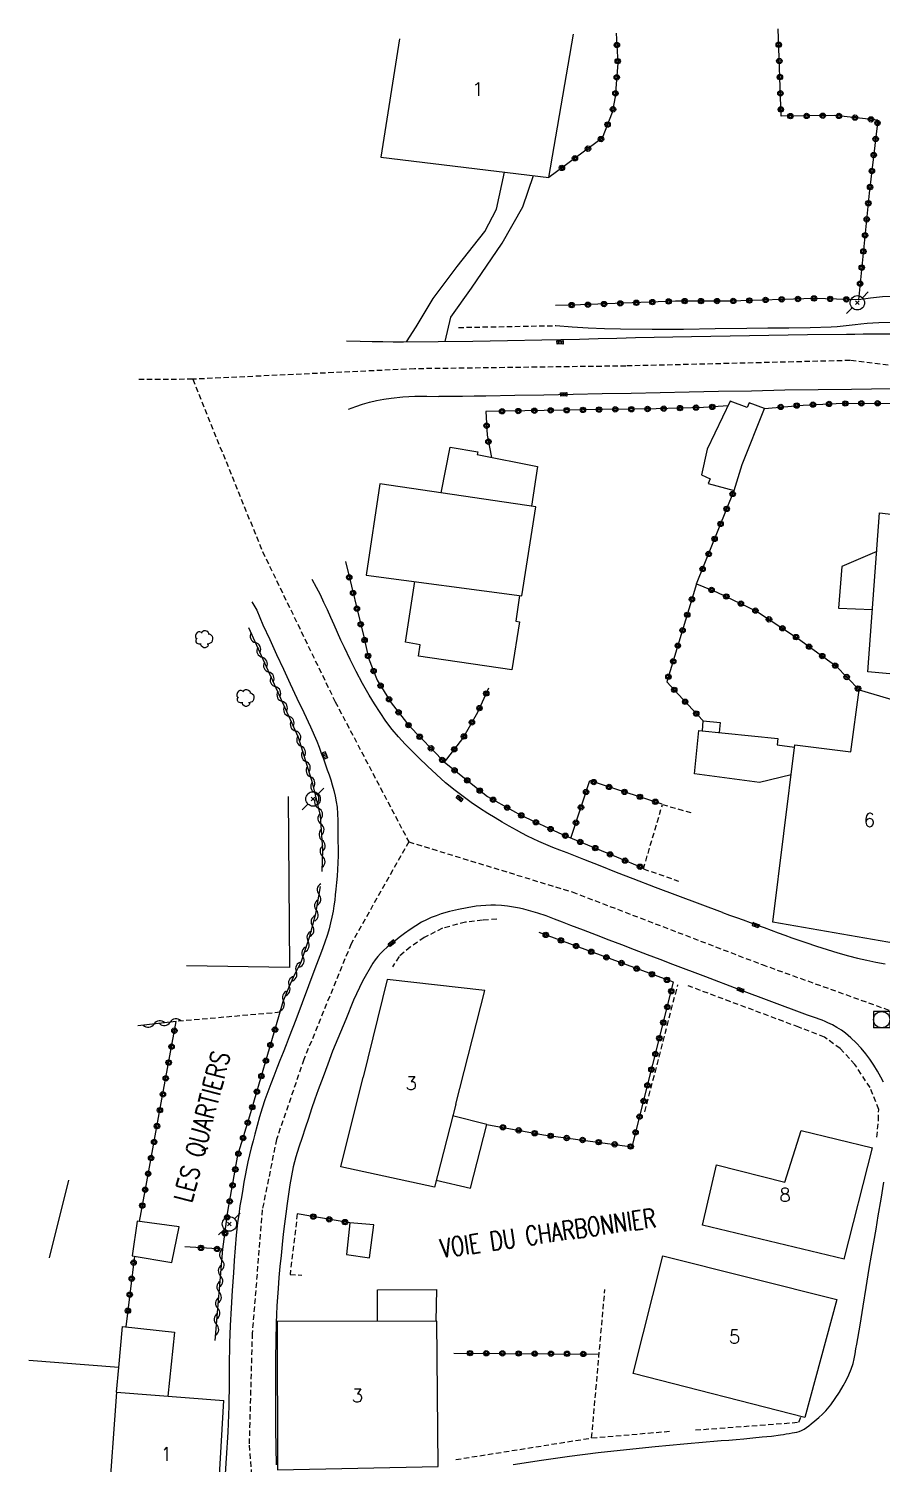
# Model space of a CAD drawing. Header units: millimetres. Extents: x 222014 to 223000, y 61000 to 62001.
# Drawn here: x 222500.5 to 222579.7, y 61418.3 to 61551.4 of the extents above; entities that cross this region are included whole.
import ezdxf
from ezdxf.enums import TextEntityAlignment as Align

# ---------------------------------------------------------------- set-up
doc = ezdxf.new("R2010")
doc.units = ezdxf.units.MM
doc.linetypes.add('DASHED', pattern=[0.75, 0.5, -0.25])
doc.layers.get('0').update_dxf_attribs({"linetype": 'CONTINUOUS'})
for name, color, linetype in [('W0001', 6, 'DASHED'), ('W0008', 7, 'CONTINUOUS'), ('W0017', 7, 'CONTINUOUS'), ('W0101', 7, 'CONTINUOUS'), ('W0104', 1, 'CONTINUOUS'), ('W0112', 1, 'DASHED'), ('W0211', 2, 'CONTINUOUS'), ('W0214', 2, 'CONTINUOUS'), ('W0300', 7, 'CONTINUOUS'), ('W0310', 3, 'CONTINUOUS'), ('W0322', 7, 'CONTINUOUS'), ('W0323', 7, 'CONTINUOUS'), ('W0401', 7, 'CONTINUOUS'), ('W0420', 7, 'CONTINUOUS'), ('W0473', 7, 'CONTINUOUS'), ('W0989', 7, 'CONTINUOUS'), ('W0991', 7, 'CONTINUOUS'), ('W1102', 7, 'CONTINUOUS')]:
    doc.layers.add(name, color=color, linetype=linetype)
doc.styles.get("Standard").update_dxf_attribs({"font": 'romans.shx', "width": 0.85})

# ---------------------------------------------------------------- blocks, each defined once
blk = doc.blocks.new('T401')
for p, q in [((-0.3, 0.3), (0, 0.3)), ((-0.3, -0.25), (-0.3, 0.3)), ((-0.3, 0.15), (0, 0.15)), ((-0.3, 0), (0, 0)), ((0, 0.3), (0, -0.25)), ((-0.3, -0.15), (0, -0.15)), ((-0.3, -0.25), (-0.3, -0.3)), ((-0.3, -0.3), (0, -0.3)), ((0, -0.3), (0, -0.25))]:
    blk.add_line(p, q)
blk = doc.blocks.new('T420')
for p, q in [((0.75, 0.75), (-0.75, 0.75)), ((-0.75, 0.75), (-0.75, -0.75)), ((0.75, 0.75), (0.75, -0.75)), ((0.75, -0.75), (-0.75, -0.75))]:
    blk.add_line(p, q)
blk.add_ellipse((0, 0), major_axis=(-0.53, 0.53), ratio=1, start_param=3.926991, end_param=10.210176)
blk = doc.blocks.new('T473')
for p, q in [((-0.166667, 0.166667), (0.166667, -0.166667)), ((-0.166667, -0.166667), (0.166667, 0.166667)), ((0.500001, 0.500001), (1.000002, 1.000002)), ((-1.000002, -1.000002), (-0.500001, -0.500001))]:
    blk.add_line(p, q)
blk.add_ellipse((0, 0), major_axis=(0.471405, 0.471405), ratio=1, start_param=5.4977871438, end_param=11.780972451)
blk = doc.blocks.new('T300')
for p, q in [((-0.8, 0.51), (-0.86, 0.34)), ((-0.86, 0.34), (-0.86, 0.17)), ((-0.86, 0.17), (-0.74, 0.06)), ((-0.69, 0.63), (-0.8, 0.51)), ((-0.8, -0.06), (-0.74, 0.06)), ((-0.74, 0.06), (-0.69, 0.11)), ((-0.57, 0.69), (-0.69, 0.63)), ((-0.46, 0.69), (-0.57, 0.69)), ((-0.29, 0.63), (-0.46, 0.69)), ((-0.29, 0.63), (-0.17, 0.74)), ((-0.23, 0.57), (-0.29, 0.63)), ((-0.17, 0.74), (-0.06, 0.8)), ((-0.06, 0.8), (0.06, 0.8)), ((0.06, 0.8), (0.23, 0.74)), ((0.23, 0.74), (0.34, 0.63)), ((0.34, 0.63), (0.4, 0.51)), ((0.46, 0.46), (0.34, 0.46)), ((0.4, 0.51), (0.4, 0.46)), ((0.57, 0.4), (0.46, 0.46)), ((0.57, 0.4), (0.69, 0.29)), ((0.69, 0.29), (0.74, 0.17)), ((0.74, 0.06), (0.69, -0.17)), ((0.74, 0.17), (0.74, 0.06)), ((-0.8, -0.17), (-0.8, -0.06)), ((-0.8, -0.23), (-0.8, -0.17)), ((-0.74, -0.34), (-0.8, -0.23)), ((-0.69, -0.4), (-0.74, -0.34)), ((-0.51, -0.46), (-0.69, -0.4)), ((-0.4, -0.46), (-0.51, -0.46)), ((-0.4, -0.46), (-0.34, -0.46)), ((-0.34, -0.46), (-0.34, -0.4)), ((-0.34, -0.51), (-0.34, -0.46)), ((-0.29, -0.63), (-0.34, -0.51)), ((-0.17, -0.74), (-0.29, -0.63)), ((-0.06, -0.8), (-0.17, -0.74)), ((0.06, -0.8), (-0.06, -0.8)), ((0.17, -0.74), (0.06, -0.8)), ((0.23, -0.69), (0.17, -0.74)), ((0.29, -0.46), (0.23, -0.46)), ((0.29, -0.63), (0.23, -0.69)), ((0.46, -0.4), (0.29, -0.46)), ((0.34, -0.51), (0.29, -0.63)), ((0.34, -0.51), (0.34, -0.46)), ((0.57, -0.34), (0.46, -0.4)), ((0.63, -0.29), (0.57, -0.34)), ((0.69, -0.17), (0.63, -0.29))]:
    blk.add_line(p, q)
blk = doc.blocks.new('t323o')
at = {"color": 0, "linetype": 'Continuous'}
for radius in [0.25, 0.15]:
    blk.add_circle((0, 0), radius, dxfattribs=at)
blk = doc.blocks.new('t310o')
at = {"color": 0, "linetype": 'Continuous'}
for centre, start, end in [((-0.5, 0.38), 216.8699, 323.1304), ((0.5, -0.37), 36.8699, 143.1303)]:
    blk.add_arc(centre, 0.625, start, end, dxfattribs=at)
blk = doc.blocks.new('t322o')
at = {"color": 0, "linetype": 'Continuous'}
for radius in [0.25, 0.15]:
    blk.add_circle((0, 0), radius, dxfattribs=at)

msp = doc.modelspace()

# ---------------------------------------------------------------- linework, layer by layer
at = {"layer": 'W0001'}
for points in [[(222596.16, 61469.1), (222598.09, 61484.97), (222600.51, 61497.84), (222600.13, 61505.47), (222596.45, 61513.35), (222588.52, 61519.17), (222576.8, 61520.63), (222555.98, 61520.12), (222536.35, 61519.86), (222515.77, 61518.89)], [(222515.77, 61518.89), (222510.71, 61518.86)], [(222515.77, 61518.89), (222522.25, 61502.9), (222529, 61488.96), (222535.83, 61475.96)], [(222535.83, 61475.96), (222530.47, 61466.49), (222526.09, 61455.76), (222523.55, 61448.35), (222522.23, 61441.81), (222521.29, 61430.34), (222521.01, 61419.96), (222521.82, 61410.38)], [(222535.83, 61475.96), (222551, 61471.31), (222568.62, 61464.57), (222585.33, 61458.57)]]:
    msp.add_lwpolyline(points, dxfattribs=at)
at = {"layer": 'W0008'}
for points in [[(222576.44, 61523.04), (222572.85, 61523), (222569.25, 61522.95), (222565.65, 61522.89), (222562.06, 61522.83), (222560.32, 61522.8), (222558.59, 61522.76), (222556.86, 61522.72), (222555.13, 61522.68), (222553.39, 61522.63), (222551.66, 61522.59), (222549.93, 61522.56), (222548.19, 61522.52), (222544.98, 61522.46), (222541.76, 61522.4), (222538.55, 61522.36), (222535.33, 61522.34), (222534.37, 61522.34), (222533.41, 61522.35), (222532.44, 61522.37), (222531.32, 61522.38), (222530.04, 61522.43), (222530.04, 61522.43)], [(222580.65, 61523.09), (222579.58, 61523.08), (222578.8, 61523.08), (222578.01, 61523.08), (222577.23, 61523.06), (222576.44, 61523.04)], [(222530.23, 61516.11), (222530.92, 61516.37), (222531.53, 61516.58), (222532.18, 61516.77), (222532.84, 61516.92), (222533.51, 61517.05), (222534.18, 61517.14), (222535.29, 61517.25), (222536.4, 61517.31), (222537.51, 61517.32), (222538.63, 61517.28)], [(222580.64, 61518.01), (222578.78, 61517.96), (222576.93, 61517.93), (222573.84, 61517.92), (222570.74, 61517.87), (222567.65, 61517.8), (222564.56, 61517.74), (222561.86, 61517.69), (222559.16, 61517.64), (222556.46, 61517.58), (222553.77, 61517.53), (222551.07, 61517.48), (222548.37, 61517.43), (222545.67, 61517.38), (222542.97, 61517.33), (222541.89, 61517.32), (222540.8, 61517.3), (222539.71, 61517.29), (222538.63, 61517.28)], [(222564.94, 61469.4), (222562.86, 61470.18), (222560.79, 61470.96), (222558.73, 61471.74), (222556.66, 61472.53), (222555.12, 61473.13), (222553.59, 61473.72), (222552.06, 61474.33), (222550.53, 61474.93), (222549.86, 61475.19), (222549.2, 61475.45), (222548.54, 61475.71), (222547.89, 61476), (222547.36, 61476.24), (222546.84, 61476.5), (222546.33, 61476.76), (222545.82, 61477.04), (222545.15, 61477.41), (222544.49, 61477.79), (222543.83, 61478.19), (222543.17, 61478.6), (222542.4, 61479.1), (222541.62, 61479.62), (222540.86, 61480.16), (222540.12, 61480.73), (222539.25, 61481.45), (222538.41, 61482.2), (222537.58, 61482.97), (222536.77, 61483.75), (222536.13, 61484.39), (222535.49, 61485.04), (222534.88, 61485.7), (222534.29, 61486.4), (222533.71, 61487.16), (222533.16, 61487.95), (222532.64, 61488.76), (222532.14, 61489.57), (222531.53, 61490.66), (222530.95, 61491.77), (222530.4, 61492.88), (222529.85, 61494), (222529.52, 61494.69), (222529.2, 61495.39), (222528.89, 61496.09), (222528.58, 61496.78), (222528.27, 61497.48), (222527.95, 61498.18), (222527.64, 61498.88), (222527.25, 61499.57), (222527.25, 61499.57), (222526.85, 61500.31)], [(222521.27, 61498.24), (222521.72, 61497.45), (222522, 61496.77), (222522.29, 61496.09), (222522.93, 61494.73), (222523.56, 61493.36), (222524.2, 61491.99), (222524.83, 61490.62), (222525.45, 61489.29), (222526.09, 61487.97), (222526.71, 61486.64), (222527.29, 61485.29), (222527.5, 61484.75), (222527.7, 61484.2), (222527.9, 61483.65), (222528.09, 61483.1), (222528.26, 61482.64), (222528.43, 61482.17), (222528.59, 61481.71), (222528.73, 61481.24), (222528.86, 61480.72), (222528.99, 61480.21), (222529.09, 61479.69), (222529.17, 61479.17), (222529.22, 61478.56), (222529.24, 61477.95), (222529.24, 61477.34), (222529.24, 61476.72), (222529.25, 61476.05), (222529.26, 61475.37), (222529.26, 61474.69), (222529.24, 61474.01), (222529.21, 61473.4), (222529.17, 61472.79), (222529.12, 61472.18), (222529.07, 61471.57), (222529.01, 61471.05), (222528.95, 61470.54), (222528.88, 61470.03), (222528.8, 61469.52), (222528.69, 61468.98), (222528.57, 61468.44), (222528.44, 61467.9), (222528.28, 61467.37), (222528.02, 61466.57), (222527.72, 61465.77), (222527.41, 61464.98), (222527.11, 61464.18), (222526.52, 61462.6), (222525.93, 61461.02), (222525.34, 61459.44), (222524.74, 61457.86), (222524.46, 61457.13), (222524.17, 61456.4), (222523.87, 61455.68), (222523.58, 61454.95), (222523.29, 61454.23), (222523.01, 61453.5), (222522.73, 61452.76), (222522.47, 61452.03), (222522.22, 61451.24), (222521.98, 61450.44), (222521.75, 61449.64), (222521.54, 61448.84), (222521.37, 61448.2), (222521.2, 61447.56), (222521.05, 61446.92), (222520.9, 61446.28), (222520.77, 61445.65), (222520.65, 61445.01), (222520.53, 61444.37), (222520.42, 61443.74), (222520.29, 61442.96), (222520.16, 61442.18), (222520.04, 61441.39), (222519.94, 61440.61), (222519.81, 61439.45), (222519.7, 61438.28), (222519.61, 61437.11), (222519.55, 61435.95)], [(222579.89, 61453.67), (222579.65, 61454.11), (222579.33, 61454.68), (222578.99, 61455.24), (222578.63, 61455.78), (222578.24, 61456.3), (222577.81, 61456.81), (222577.35, 61457.3), (222576.87, 61457.77), (222576.36, 61458.2), (222575.98, 61458.48), (222575.57, 61458.74), (222575.15, 61458.97), (222574.73, 61459.18), (222574.47, 61459.3), (222574.2, 61459.41), (222573.93, 61459.5), (222573.66, 61459.6), (222573.39, 61459.69), (222573.12, 61459.78), (222572.85, 61459.87), (222572.58, 61459.96), (222569.52, 61461.11), (222566.46, 61462.26), (222563.4, 61463.42), (222560.35, 61464.58), (222559.16, 61465.03), (222557.98, 61465.48), (222556.79, 61465.94), (222555.61, 61466.39), (222554.42, 61466.85), (222553.24, 61467.3), (222552.05, 61467.76), (222550.87, 61468.21), (222550.1, 61468.5), (222549.34, 61468.8), (222548.57, 61469.09), (222547.79, 61469.35), (222547.37, 61469.48), (222546.95, 61469.6), (222546.52, 61469.71), (222546.09, 61469.8), (222545.54, 61469.9), (222544.99, 61469.98), (222544.43, 61470.04), (222543.88, 61470.07), (222543.43, 61470.08), (222542.98, 61470.06), (222542.53, 61470.03), (222542.08, 61469.98), (222541.25, 61469.85), (222540.44, 61469.69), (222539.62, 61469.5), (222538.82, 61469.27), (222538.36, 61469.11), (222537.9, 61468.93), (222537.46, 61468.73), (222537.02, 61468.51), (222536.48, 61468.18), (222535.95, 61467.83), (222535.44, 61467.45), (222534.93, 61467.07), (222534.55, 61466.79), (222534.18, 61466.5), (222533.82, 61466.2), (222533.47, 61465.87), (222533.2, 61465.6), (222532.95, 61465.31), (222532.7, 61465.01), (222532.48, 61464.69), (222531.53, 61463.02), (222530.71, 61461.26), (222529.97, 61459.49), (222529.24, 61457.71), (222528.76, 61456.53), (222528.3, 61455.34), (222527.87, 61454.15), (222527.43, 61452.95), (222527.12, 61452.07), (222526.81, 61451.18), (222526.51, 61450.29), (222526.22, 61449.4), (222525.92, 61448.51), (222525.63, 61447.62), (222525.35, 61446.72), (222525.11, 61445.81), (222524.93, 61444.97), (222524.79, 61444.12), (222524.66, 61443.26), (222524.54, 61442.41), (222524.41, 61441.45), (222524.29, 61440.5), (222524.18, 61439.54), (222524.08, 61438.58), (222523.97, 61437.56), (222523.87, 61436.55), (222523.78, 61435.53), (222523.69, 61434.51)], [(222564.94, 61469.4), (222565.58, 61469.17), (222566.23, 61468.94), (222566.87, 61468.71), (222567.52, 61468.48), (222568.17, 61468.24), (222568.81, 61468.01), (222569.45, 61467.77), (222570.1, 61467.53), (222570.74, 61467.29), (222571.39, 61467.06), (222572.03, 61466.83), (222572.68, 61466.61), (222573.67, 61466.29), (222574.65, 61465.97), (222575.64, 61465.67), (222576.64, 61465.39), (222577.48, 61465.18), (222578.33, 61464.99), (222579.18, 61464.81), (222580.03, 61464.63)], [(222578.55, 61436.37), (222578.77, 61437.59), (222578.98, 61438.81), (222579.2, 61440.03), (222579.4, 61441.25), (222579.67, 61442.81), (222579.93, 61444.37)], [(222519.55, 61435.95), (222519.44, 61434.32), (222519.34, 61432.7), (222519.26, 61431.08), (222519.2, 61429.45), (222519.18, 61428.72), (222519.17, 61427.99), (222519.17, 61427.26), (222519.17, 61426.53), (222519.16, 61425.79), (222519.16, 61425.06), (222519.14, 61424.33), (222519.12, 61423.6), (222519.02, 61421.18), (222518.89, 61418.75), (222518.71, 61416.33)], [(222519.55, 61435.95), (222519.44, 61434.32), (222519.34, 61432.7), (222519.26, 61431.08), (222519.2, 61429.45), (222519.18, 61428.72), (222519.17, 61427.99), (222519.17, 61427.26), (222519.17, 61426.53), (222519.16, 61425.79), (222519.16, 61425.06), (222519.14, 61424.33), (222519.12, 61423.6), (222519.02, 61421.18), (222518.89, 61418.75), (222518.71, 61416.33)], [(222545.52, 61418.18), (222548.14, 61418.58), (222550.75, 61418.95), (222553.4, 61419.28), (222556.05, 61419.57), (222558.71, 61419.84), (222561.36, 61420.1), (222562.05, 61420.17), (222562.75, 61420.23), (222563.44, 61420.28), (222564.14, 61420.34), (222564.83, 61420.4), (222565.53, 61420.45), (222566.22, 61420.51), (222566.91, 61420.57), (222567.77, 61420.65), (222568.62, 61420.73), (222569.48, 61420.81), (222570.33, 61420.92), (222570.6, 61420.96), (222570.86, 61421.01), (222571.13, 61421.06), (222571.4, 61421.11), (222571.62, 61421.15), (222571.85, 61421.19), (222572.07, 61421.24), (222572.29, 61421.32), (222572.53, 61421.45), (222572.75, 61421.61), (222572.96, 61421.78), (222573.17, 61421.95), (222573.53, 61422.24), (222573.88, 61422.53), (222574.22, 61422.84), (222574.54, 61423.17), (222574.99, 61423.72), (222575.41, 61424.29), (222575.8, 61424.88), (222576.16, 61425.49), (222576.43, 61425.98), (222576.66, 61426.49), (222576.88, 61427.01), (222577.06, 61427.54), (222577.17, 61427.99), (222577.26, 61428.44), (222577.33, 61428.9), (222577.4, 61429.35), (222577.71, 61431.1), (222578, 61432.86), (222578.28, 61434.61), (222578.55, 61436.37)], [(222523.69, 61434.51), (222523.63, 61433.71), (222523.59, 61432.91), (222523.55, 61432.11), (222523.52, 61431.31), (222523.46, 61428.02), (222523.45, 61424.73), (222523.47, 61421.44), (222523.52, 61418.15)]]:
    msp.add_lwpolyline(points, dxfattribs=at)
at = {"layer": 'W0017'}
for points in [[(222535.62, 61522.35), (222536.52, 61523.77), (222538.08, 61526.39), (222540.33, 61529.36), (222542.89, 61532.61), (222543.96, 61534.67), (222544.72, 61538.12)], [(222546.42, 61534.88), (222547.39, 61537.8)], [(222539.21, 61522.39), (222539.73, 61524.65), (222541.65, 61527.34), (222544.5, 61531.52), (222546.42, 61534.88)]]:
    msp.add_lwpolyline(points, dxfattribs=at)
at = {"layer": 'W0101'}
for points in [[(222533.23, 61539.5), (222548.83, 61537.63), (222551.13, 61550.92)], [(222534.97, 61550.49), (222533.23, 61539.5)], [(222584.62, 61466.16), (222584.57, 61465.9), (222569.63, 61468.5), (222571.67, 61484.97), (222576.87, 61484.32), (222577.64, 61490.07), (222587.67, 61487.11), (222586.79, 61480.96)], [(222524.62, 61480.17), (222524.76, 61464.29), (222515.19, 61464.45)], [(222540.18, 61451.63), (222542.9, 61462.18), (222533.83, 61463.2), (222531.58, 61454.13)], [(222540.18, 61451.63), (222538.2, 61443.92), (222529.51, 61445.79), (222531.58, 61454.13)], [(222576.23, 61437.24), (222563.09, 61440.38), (222564.39, 61445.98), (222570.74, 61444.39), (222572.26, 61449.16), (222578.87, 61447.55)], [(222576.23, 61437.24), (222578.87, 61447.55)], [(222538.55, 61418), (222538.43, 61431.47), (222523.62, 61431.45)], [(222523.62, 61431.45), (222523.63, 61417.69), (222538.55, 61418)], [(222508.7, 61424.88), (222508.91, 61427.19), (222500.55, 61427.84)], [(222508.7, 61424.88), (222518.66, 61424.13)], [(222518.05, 61413.42), (222518.66, 61424.13)]]:
    msp.add_lwpolyline(points, dxfattribs=at)
for points in [[(222579.52, 61506.49), (222595.83, 61504.6), (222595.08, 61491.06), (222594.39, 61491.06), (222594.33, 61490.28), (222578.44, 61491.74)], [(222575.55, 61433.48), (222572.59, 61422.54), (222556.65, 61426.61), (222559.41, 61437.54)]]:
    msp.add_lwpolyline(points, close=True, dxfattribs=at)
at = {"layer": 'W0104'}
for points in [[(222568.85, 61516.19), (222567.43, 61516.7), (222567.25, 61516.27), (222565.67, 61516.86), (222563.53, 61512.4), (222562.99, 61510.01), (222563.81, 61509.65), (222563.6, 61509.21), (222566.02, 61508.58), (222566.78, 61510.97)], [(222546.32, 61498.78), (222547.63, 61507.06), (222533.13, 61509.2), (222531.86, 61500.71)], [(222510.61, 61440.76), (222510.14, 61437.54), (222513.82, 61436.93), (222514.52, 61440.24)], [(222532.17, 61437.36), (222532.57, 61440.41), (222530.35, 61440.59), (222530.05, 61437.67)]]:
    msp.add_lwpolyline(points, close=True, dxfattribs=at)
for points in [[(222538.83, 61508.36), (222539.68, 61512.6), (222542.25, 61512.17), (222542.16, 61511.9), (222547.77, 61510.79), (222547.21, 61507.12)], [(222579.26, 61502.9), (222576.03, 61501.5), (222575.7, 61497.65), (222578.86, 61497.51)], [(222546.1, 61498.81), (222545.77, 61496.44), (222546.09, 61496.37), (222545.4, 61491.91), (222536.73, 61493.18), (222536.89, 61494.25), (222535.53, 61494.5), (222536.39, 61500.11)], [(222563.1, 61486.26), (222563.15, 61487.2), (222564.73, 61487.03), (222564.63, 61486.1)], [(222571.32, 61482.17), (222568.37, 61481.46), (222562.36, 61482.27), (222562.76, 61486.29), (222570.08, 61485.55), (222570.01, 61484.95), (222571.64, 61484.76)], [(222538.36, 61444.55), (222541.56, 61443.81), (222543.08, 61449.73), (222539.9, 61450.53)], [(222502.47, 61437.36), (222504.29, 61444.55)], [(222532.92, 61431.46), (222532.92, 61434.38), (222538.39, 61434.42), (222538.34, 61431.47)], [(222508.91, 61427.19), (222509.25, 61430.98), (222514.09, 61430.45), (222513.46, 61424.52)]]:
    msp.add_lwpolyline(points, dxfattribs=at)
at = {"layer": 'W0112'}
for points in [[(222540.43, 61523.7), (222549.49, 61523.87)], [(222557.61, 61473.45), (222559.37, 61479.43), (222562.24, 61478.61)], [(222557.61, 61473.45), (222560.86, 61472.32)], [(222543.99, 61468.78), (222542.66, 61468.69), (222541.09, 61468.5), (222538.95, 61467.94), (222537.26, 61467.08), (222535.96, 61466.2), (222534.92, 61465.31), (222534.32, 61464.37)], [(222557.74, 61450.91), (222560.8, 61462.69)], [(222579.27, 61448.56), (222579.43, 61450.14), (222579.44, 61451.13), (222578.64, 61453.15), (222577.24, 61455.31), (222575.86, 61456.78), (222574.4, 61457.84), (222572.03, 61458.76), (222561.76, 61462.6)], [(222523.88, 61460.14), (222514.25, 61459.29)], [(222525.48, 61441.44), (222524.81, 61435.82), (222525.91, 61435.74)], [(222552.8, 61420.64), (222554.03, 61434.42)], [(222562.44, 61421.38), (222572.03, 61422.1), (222572.23, 61422.63)], [(222540.2, 61418.64), (222552.8, 61420.64), (222560.21, 61421.28)]]:
    msp.add_lwpolyline(points, dxfattribs=at)
at = {"layer": 'W0211'}
msp.add_lwpolyline([(222584.92, 61526.15), (222584.21, 61526.31), (222583.5, 61526.43), (222582.78, 61526.51), (222582.07, 61526.56), (222580.94, 61526.58), (222579.81, 61526.53), (222578.69, 61526.43), (222577.57, 61526.27)], dxfattribs=at)
at = {"layer": 'W0214'}
msp.add_lwpolyline([(222549.49, 61523.87), (222550.99, 61523.76), (222552.49, 61523.67), (222553.98, 61523.61), (222555.48, 61523.56), (222558.41, 61523.53), (222561.34, 61523.55), (222564.26, 61523.6), (222567.19, 61523.64), (222569.15, 61523.65), (222571.11, 61523.65), (222573.07, 61523.68), (222575.03, 61523.75), (222575.59, 61523.79), (222576.14, 61523.84), (222576.7, 61523.91), (222577.25, 61523.97), (222577.8, 61524.04), (222578.36, 61524.09), (222578.91, 61524.14), (222579.47, 61524.16), (222580.76, 61524.18)], dxfattribs=at)
at = {"layer": 'W0310'}
for points in [[(222527.79, 61473.22), (222527.85, 61475.23), (222527.62, 61478.42), (222526.91, 61481.36), (222525.6, 61485.63), (222520.99, 61495.82)], [(222523.76, 61459.74), (222524.18, 61461.16), (222524.71, 61462.52), (222525.26, 61463.67), (222525.85, 61464.79), (222526.65, 61467.2), (222527.21, 61469.31), (222527.62, 61471.81)], [(222514.25, 61459.29), (222510.69, 61458.9)], [(222517.85, 61429.69), (222518.57, 61438.15)]]:
    msp.add_lwpolyline(points, dxfattribs=at)
at = {"layer": 'W0322'}
msp.add_lwpolyline([(222577.57, 61526.27), (222573.48, 61526.39), (222565.66, 61526.15), (222560.58, 61526.14), (222551.76, 61525.79), (222549.45, 61525.73)], dxfattribs=at)
at = {"layer": 'W0323'}
for points in [[(222555.07, 61551.02), (222555.23, 61548.24), (222554.99, 61545.1), (222554.72, 61543.64), (222553.78, 61541.26), (222548.83, 61537.63)], [(222579.36, 61542.95), (222575.36, 61543.37), (222570.38, 61543.3), (222570.12, 61551.42)], [(222579.36, 61542.95), (222578.57, 61536.16), (222577.57, 61526.27)], [(222565.46, 61516.43), (222563.17, 61516.28), (222558.8, 61516.14), (222553.8, 61516.08), (222542.99, 61515.89)], [(222542.99, 61515.89), (222543.09, 61513.7), (222543.52, 61511.63)], [(222568.85, 61516.19), (222572.42, 61516.5), (222575.48, 61516.63), (222580.7, 61516.67), (222583.78, 61516.54), (222586.73, 61515.88), (222590.11, 61513.93), (222593.42, 61510.66), (222595.06, 61508), (222595.88, 61506.11), (222596.24, 61504.71)], [(222562.54, 61499.9), (222566.02, 61508.58)], [(222529.95, 61501.97), (222529.95, 61501.97), (222531.65, 61495), (222532.09, 61493.02), (222532.89, 61490.98), (222534.2, 61488.85), (222535.82, 61486.77), (222539.13, 61483.36), (222543.12, 61480.17), (222546.24, 61478.43), (222550.1, 61476.64), (222555.1, 61474.56), (222557.61, 61473.52)], [(222562.54, 61499.9), (222559.79, 61490.81), (222561.26, 61489.2), (222563.15, 61487.2)], [(222562.54, 61499.9), (222564.43, 61499.14), (222568.09, 61497.38), (222571.99, 61494.81), (222575.45, 61492.29), (222577.64, 61490.07)], [(222539.13, 61483.36), (222540.84, 61485.55), (222542.23, 61488), (222543.26, 61490.25)], [(222550.88, 61476.31), (222552.62, 61481.64), (222559.31, 61479.49)], [(222543.08, 61449.73), (222548.33, 61448.77), (222556.55, 61447.67), (222560.39, 61462.93), (222547.93, 61467.56)], [(222518.57, 61438.15), (222519.04, 61441.65), (222519.97, 61446.88), (222521.07, 61450.54), (222523.76, 61459.74)], [(222510.82, 61440.73), (222511.5, 61444.4), (222512.86, 61451.74), (222514.23, 61459.29)], [(222530.35, 61440.59), (222525.48, 61441.44)], [(222510.36, 61437.51), (222509.58, 61430.95)], [(222518.57, 61438.15), (222515.04, 61438.37)], [(222540.02, 61428.52), (222553.49, 61428.43)]]:
    msp.add_lwpolyline(points, dxfattribs=at)
at = {"layer": 'W1102'}
msp.add_lwpolyline([(222508.7, 61424.88), (222507.93, 61414.18)], dxfattribs=at)

# ---------------------------------------------------------------- block references
at = {"layer": 'W0300'}
for p in [(222516.88, 61494.76), (222520.72, 61489.31)]:
    msp.add_blockref('T300', p, dxfattribs=at)
at = {"layer": 'W0310'}
for p, rotation in [((222521.6, 61494.46), 114.3629812874421), ((222522.22, 61493.09), 114.3629812874421), ((222522.84, 61491.72), 114.3629812874421), ((222523.46, 61490.36), 114.3629812874421), ((222524.08, 61488.99), 114.3629812874421), ((222524.7, 61487.62), 114.3629812874421), ((222525.32, 61486.26), 114.3629812874421), ((222525.84, 61484.85), 106.9925249884758), ((222526.28, 61483.42), 106.9925249884758), ((222526.71, 61481.99), 106.9925249884758), ((222527.11, 61480.54), 103.6504191348794), ((222527.46, 61479.08), 103.6504191348794), ((222527.68, 61477.6), 94.06902817113969), ((222527.79, 61476.11), 94.06902817113969), ((222527.83, 61474.61), 88.28592462095384), ((222527.5, 61471.08), 80.74245097174202), ((222527.26, 61469.6), 80.74245097174202), ((222526.9, 61468.15), 75.25777188919066), ((222526.49, 61466.71), 71.47947128624016), ((222526.01, 61465.28), 71.47947128624016), ((222525.39, 61463.92), 62.13806038097389), ((222524.74, 61462.57), 64.69641364240273), ((222524.19, 61461.18), 68.72503002861457), ((222512.18, 61459.06), 186.345525319537), ((222513.67, 61459.23), 186.345525319537), ((222518.48, 61437.17), 85.16626318949343), ((222518.36, 61435.67), 85.16626318949343), ((222518.23, 61434.18), 85.16626318949343), ((222518.1, 61432.68), 85.16626318949343), ((222517.98, 61431.19), 85.16626318949343)]:
    msp.add_blockref('t310o', p, dxfattribs=dict(at, rotation=rotation))
at = {"layer": 'W0322'}
for p, rotation in [((222558.44, 61526.05), 182.2669908387597), ((222559.94, 61526.11), 182.2669908387597), ((222561.44, 61526.14), 180.1579013548417), ((222562.94, 61526.14), 180.1579013548417), ((222564.44, 61526.15), 180.1579013548417), ((222565.94, 61526.16), 181.7661091729814), ((222567.44, 61526.2), 181.7661091729814), ((222568.94, 61526.25), 181.7661091729814), ((222570.44, 61526.3), 181.7661091729814), ((222571.94, 61526.34), 181.7661091729814), ((222573.44, 61526.39), 181.7661091729814), ((222574.94, 61526.35), 178.3227112305383), ((222576.44, 61526.3), 178.3227112305383), ((222550.95, 61525.77), 181.4364284277848), ((222552.45, 61525.81), 182.2669908387597), ((222553.95, 61525.87), 182.2669908387597), ((222555.45, 61525.93), 182.2669908387597), ((222556.95, 61525.99), 182.2669908387597)]:
    msp.add_blockref('t322o', p, dxfattribs=dict(at, rotation=rotation))
at = {"layer": 'W0323'}
for p, rotation in [((222555.14, 61549.91), 273.4018143028781), ((222570.17, 61549.93), 91.83202797330037), ((222555.22, 61548.41), 273.4018143028781), ((222570.22, 61548.43), 91.83202797330037), ((222555.13, 61546.91), 265.5580546607688), ((222570.27, 61546.93), 91.83202797330037), ((222555.01, 61545.42), 265.5580546607688), ((222570.32, 61545.43), 91.83202797330037), ((222554.78, 61543.94), 259.5953771590503), ((222570.36, 61543.93), 91.83202797330037), ((222574.25, 61543.35), 180.8298144607), ((222575.75, 61543.33), 173.9753675153936), ((222554.28, 61542.53), 248.4151142309835), ((222571.25, 61543.31), 180.8298144607), ((222572.75, 61543.33), 180.8298144607), ((222577.24, 61543.17), 173.9753675153936), ((222578.73, 61543.01), 173.9753675153936), ((222579.33, 61542.68), 263.3391850486962), ((222553.67, 61541.18), 216.3005057440849), ((222579.16, 61541.19), 263.3391850486962), ((222551.25, 61539.4), 216.3005057440849), ((222552.46, 61540.29), 216.3005057440849), ((222578.98, 61539.7), 263.3391850486962), ((222550.04, 61538.51), 216.3005057440849), ((222578.81, 61538.21), 263.3391850486962), ((222578.64, 61536.72), 263.3391850486962), ((222578.48, 61535.23), 264.2395236310339), ((222578.33, 61533.73), 264.2395236310339), ((222578.18, 61532.24), 264.2395236310339), ((222578.02, 61530.75), 264.2395236310339), ((222577.87, 61529.26), 264.2395236310339), ((222577.72, 61527.76), 264.2395236310339), ((222544.49, 61515.92), 181.0394095000578), ((222545.99, 61515.94), 181.0394095000578), ((222547.49, 61515.97), 181.0394095000578), ((222548.99, 61516), 181.0394095000578), ((222550.49, 61516.02), 181.0394095000578), ((222551.99, 61516.05), 181.0394095000578), ((222553.49, 61516.08), 181.0394095000578), ((222554.99, 61516.1), 180.629598608413), ((222556.49, 61516.11), 180.629598608413), ((222557.99, 61516.13), 180.629598608413), ((222559.49, 61516.16), 181.8602794093595), ((222560.99, 61516.21), 181.8602794093595), ((222562.49, 61516.26), 181.8602794093595), ((222563.99, 61516.33), 183.6527536556138), ((222570.35, 61516.32), 4.971128169482071), ((222571.84, 61516.45), 4.971128169482071), ((222573.34, 61516.54), 2.410047615199446), ((222574.84, 61516.6), 2.410047615199446), ((222576.34, 61516.64), 0.3949100898806409), ((222577.84, 61516.65), 0.3949100898806409), ((222579.34, 61516.66), 0.3949100898806409), ((222543.05, 61514.58), 272.4600061300181), ((222543.22, 61513.1), 281.9151470714277), ((222565.89, 61508.25), 68.16217684365276), ((222565.33, 61506.86), 68.16217684365276), ((222564.77, 61505.47), 68.16217684365276), ((222564.21, 61504.08), 68.16217684365276), ((222563.66, 61502.68), 68.16217684365276), ((222563.1, 61501.29), 68.16217684365276), ((222530.3, 61500.51), 283.6721459302302), ((222563.93, 61499.34), 338.271725130393), ((222530.66, 61499.05), 283.6721459302302), ((222562.11, 61498.46), 253.1608551395586), ((222565.3, 61498.73), 334.2105321851184), ((222566.65, 61498.07), 334.2105321851184), ((222531.01, 61497.6), 283.6721459302302), ((222561.67, 61497.03), 253.1608551395586), ((222568, 61497.42), 334.2105321851184), ((222531.37, 61496.14), 283.6721459302302), ((222561.24, 61495.59), 253.1608551395586), ((222569.26, 61496.61), 326.6336339990424), ((222570.51, 61495.78), 326.6336339990424), ((222531.72, 61494.68), 282.6824565213108), ((222560.8, 61494.16), 253.1608551395586), ((222571.77, 61494.96), 326.6336339990424), ((222572.98, 61494.08), 323.882119801343), ((222532.05, 61493.22), 282.6824565213108), ((222560.37, 61492.72), 253.1608551395586), ((222574.2, 61493.2), 323.882119801343), ((222532.56, 61491.81), 291.3706222695198), ((222575.41, 61492.32), 323.882119801343), ((222533.21, 61490.46), 301.7669157835336), ((222559.93, 61491.28), 253.1608551395586), ((222560.47, 61490.07), 312.2878212815424), ((222576.47, 61491.26), 314.7406274869194), ((222577.52, 61490.19), 314.7406274869194), ((222534, 61489.19), 301.7669157835336), ((222543.02, 61489.73), 65.28789817909991), ((222561.48, 61488.96), 313.3213753382448), ((222534.88, 61487.98), 307.7051934387175), ((222542.39, 61488.37), 65.28789817909991), ((222562.51, 61487.87), 313.3213753382448), ((222535.8, 61486.79), 307.7051934387175), ((222541.69, 61487.05), 60.57799367663122), ((222536.84, 61485.71), 314.1657370623636), ((222540.95, 61485.74), 60.57799367663122), ((222537.89, 61484.64), 314.1657370623636), ((222538.93, 61483.56), 314.1657370623636), ((222540.05, 61484.54), 52.0798660199105), ((222540.08, 61482.6), 321.3226620600869), ((222541.25, 61481.66), 321.3226620600869), ((222542.42, 61480.72), 321.3226620600869), ((222553, 61481.51), 342.1963485875331), ((222554.42, 61481.06), 342.1963485875331), ((222543.65, 61479.87), 330.8691488806638), ((222552.28, 61480.59), 71.9661668382481), ((222555.85, 61480.6), 342.1963485875331), ((222557.28, 61480.14), 342.1963485875331), ((222558.71, 61479.68), 342.1963485875331), ((222544.96, 61479.14), 330.8691488806638), ((222546.27, 61478.41), 335.1327289951143), ((222551.81, 61479.16), 71.9661668382481), ((222547.63, 61477.78), 335.1327289951143), ((222548.99, 61477.15), 335.1327289951143), ((222551.35, 61477.74), 71.9661668382481), ((222550.36, 61476.53), 337.4045591919772), ((222551.74, 61475.95), 337.4045591919772), ((222553.13, 61475.38), 337.4045591919772), ((222554.51, 61474.8), 337.4045591919772), ((222555.9, 61474.22), 337.5360371311609), ((222557.29, 61473.65), 337.5360371311609), ((222548.54, 61467.33), 159.6346474097695), ((222549.95, 61466.81), 159.6346474097695), ((222551.36, 61466.29), 159.6346474097695), ((222552.76, 61465.76), 159.6346474097695), ((222554.17, 61465.24), 159.6346474097695), ((222555.57, 61464.72), 159.6346474097695), ((222556.98, 61464.2), 159.6346474097695), ((222558.39, 61463.68), 159.6346474097695), ((222559.79, 61463.15), 159.6346474097695), ((222560.19, 61462.1), 75.84453033024822), ((222559.82, 61460.64), 75.84453033024822), ((222514.07, 61458.44), 79.75192829984726), ((222523.41, 61458.54), 73.7204283515304), ((222559.45, 61459.19), 75.84453033024822), ((222513.81, 61456.96), 79.75192829984726), ((222522.99, 61457.1), 73.7204283515304), ((222559.08, 61457.74), 75.84453033024822), ((222513.54, 61455.48), 79.75192829984726), ((222522.57, 61455.66), 73.7204283515304), ((222558.72, 61456.28), 75.84453033024822), ((222522.15, 61454.22), 73.7204283515304), ((222558.35, 61454.83), 75.84453033024822), ((222513.27, 61454.01), 79.75192829984726), ((222521.73, 61452.78), 73.7204283515304), ((222557.98, 61453.37), 75.84453033024822), ((222513.01, 61452.53), 79.75192829984726), ((222557.62, 61451.92), 75.84453033024822), ((222512.73, 61451.06), 79.45625373721491), ((222521.3, 61451.34), 73.7204283515304), ((222557.25, 61450.46), 75.84453033024822), ((222512.46, 61449.58), 79.45625373721491), ((222520.88, 61449.9), 73.23329665143997), ((222544.56, 61449.46), 349.5847479265662), ((222546.03, 61449.19), 349.5847479265662), ((222547.51, 61448.92), 349.5847479265662), ((222556.88, 61449.01), 75.84453033024822), ((222512.19, 61448.11), 79.45625373721491), ((222520.45, 61448.47), 73.23329665143997), ((222548.99, 61448.68), 352.4058135901934), ((222550.48, 61448.48), 352.4058135901934), ((222551.96, 61448.29), 352.4058135901934), ((222553.45, 61448.09), 352.4058135901934), ((222554.94, 61447.89), 352.4058135901934), ((222556.42, 61447.69), 352.4058135901934), ((222511.91, 61446.63), 79.45625373721491), ((222520.01, 61447.03), 73.23329665143997), ((222511.64, 61445.16), 79.45625373721491), ((222519.73, 61445.56), 79.97325807352718), ((222511.36, 61443.68), 79.57564154103743), ((222519.47, 61444.08), 79.97325807352718), ((222511.09, 61442.21), 79.57564154103743), ((222519.21, 61442.6), 79.97325807352718), ((222518.97, 61441.12), 82.21366819783596), ((222526.96, 61441.19), 170.0423650214585), ((222528.44, 61440.93), 170.0423650214585), ((222518.77, 61439.64), 82.21366819783596), ((222529.91, 61440.67), 170.0423650214585), ((222516.54, 61438.28), 176.3781052084692), ((222518.04, 61438.18), 176.3781052084692), ((222510.29, 61436.91), 263.2891498340651), ((222510.11, 61435.42), 263.2891498340651), ((222509.93, 61433.93), 263.2891498340651), ((222509.76, 61432.44), 263.2891498340651), ((222541.52, 61428.51), 359.6343595913157), ((222543.02, 61428.5), 359.6343595913157), ((222544.52, 61428.49), 359.6343595913157), ((222546.02, 61428.48), 359.6343595913157), ((222547.52, 61428.47), 359.6343595913157), ((222549.02, 61428.46), 359.6343595913157), ((222550.52, 61428.45), 359.6343595913157), ((222552.02, 61428.44), 359.6343595913157)]:
    msp.add_blockref('t323o', p, dxfattribs=dict(at, rotation=rotation))
at = {"layer": 'W0401'}
for p, rotation in [((222549.88, 61522.46), 91.17129479714175), ((222550.22, 61517.64), 91.10340271679185), ((222527.91, 61483.93), 199.2715923002881), ((222540.64, 61480.11), 53.31300422786517), ((222567.98, 61468.09), 249.978807415436), ((222534.16, 61466.68), 128.5222389148699), ((222566.69, 61462.36), 69.31354198132045)]:
    msp.add_blockref('T401', p, dxfattribs=dict(at, rotation=rotation))
at = {"layer": 'W0420'}
msp.add_blockref('T420', (222579.72, 61459.46), dxfattribs=at)
at = {"layer": 'W0473'}
for p in [(222577.46, 61525.99), (222526.94, 61479.94), (222519.18, 61440.5)]:
    msp.add_blockref('T473', p, dxfattribs=at)

# ---------------------------------------------------------------- texts
at = {"layer": 'W0989'}
for s, rotation, width, p in [('LES QUARTIERS', 75.3816, 0.8, (222516.62, 61449.53)), ('VOIE DU CHARBONNIER', 8.2359, 0.75, (222548.73, 61439.66))]:
    msp.add_text(s, height=1.75, rotation=rotation, dxfattribs=dict(at, width=width)).set_placement(p, align=Align.MIDDLE_CENTER)
at = {"layer": 'W0991'}
for s, p in [('1', (222542.24, 61545.82)), ('6', (222578.58, 61477.99)), ('3', (222536.06, 61453.56)), ('8', (222570.75, 61443.2)), ('5', (222566.07, 61430.04)), ('3', (222531.06, 61424.58)), ('1', (222513.33, 61419.15))]:
    msp.add_text(s, height=1.25, dxfattribs=at).set_placement(p, align=Align.MIDDLE_CENTER)

doc.saveas('drawing.dxf')
